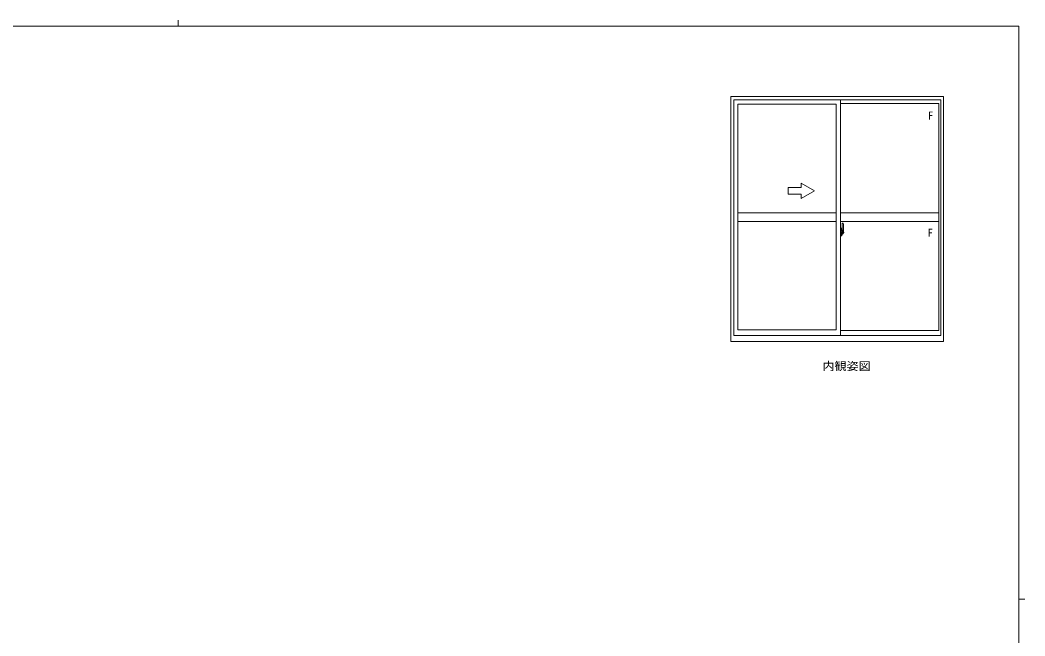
# Model space of a CAD drawing. Units: millimetres on the paper. Extents: x -420 to 373, y -297 to 267.
# Drawn here: x -105.1 to 355.1, y -14.9 to 267.2 of the extents above; entities that cross this region are included whole.
import ezdxf
from ezdxf.enums import TextEntityAlignment as Align

# ---------------------------------------------------------------- set-up
doc = ezdxf.new("R2010")
doc.units = ezdxf.units.MM
doc.linetypes.add('CHAIN2', pattern=[12, 9, -1, 1, -1])
doc.layers.add('0-1_YKK_ZWAK', color=7, linetype='Continuous', lineweight=9)
doc.layers.add('0-5_YKK_A1', color=4, linetype='Continuous', lineweight=9)
doc.layers.add('0-2_USER1', color=3, linetype='Continuous')
doc.styles.add('ＭＳ ゴシック', font='')
doc.styles.get('ＭＳ ゴシック').set_extended_font_data('MS Gothic')

msp = doc.modelspace()

# ---------------------------------------------------------------- linework, layer by layer
at = {"layer": '0-1_YKK_ZWAK'}
for p, q in [((-32.686, 267.2), (-32.686, 264.4)), ((352.3, 264.4), (-417.7, 264.4)), ((352.3, 264.4), (352.3, -260.6)), ((352.3, 1.9), (355.1, 1.9))]:
    msp.add_line(p, q, dxfattribs=at)
at = {"layer": '0-5_YKK_A1'}
for p, q in [((220.494, 120.007), (220.494, 232.207)), ((220.494, 232.207), (317.794, 232.207)), ((221.744, 122.757), (221.744, 230.707)), ((221.744, 230.707), (316.544, 230.707)), ((270.694, 122.757), (270.694, 230.707)), ((316.544, 230.707), (316.544, 122.757)), ((317.794, 232.207), (317.794, 120.007)), ((223.694, 125.257), (223.694, 228.657)), ((223.694, 228.657), (268.694, 228.657)), ((268.694, 125.257), (268.694, 228.657)), ((270.694, 228.957), (315.694, 228.957)), ((315.694, 228.957), (315.694, 124.957)), ((258.694, 188.957), (252.694, 192.421)), ((252.694, 190.457), (252.694, 192.421)), ((258.694, 188.957), (252.694, 185.493)), ((252.694, 185.493), (252.694, 187.457)), ((268.694, 178.957), (223.694, 178.957)), ((268.694, 174.957), (223.694, 174.957)), ((270.694, 178.957), (315.694, 178.957)), ((270.694, 174.957), (315.694, 174.957)), ((271.119, 171.867), (270.694, 171.882)), ((270.694, 171.882), (270.694, 168.382)), ((270.694, 170.27), (270.709, 170.27)), ((270.709, 170.491), (270.709, 169.423)), ((270.709, 170.491), (270.709, 170.486)), ((270.724, 170.506), (271.184, 170.49)), ((270.829, 170.622), (270.829, 170.552)), ((270.854, 170.647), (271.014, 170.647)), ((271.014, 170.527), (270.854, 170.527)), ((271.039, 170.622), (271.039, 170.552)), ((271.119, 171.867), (271.119, 170.882)), ((271.119, 171.837), (271.119, 170.882)), ((271.144, 171.837), (271.119, 171.837)), ((271.119, 170.882), (271.245, 170.878)), ((271.119, 170.882), (271.244, 170.882)), ((271.144, 171.862), (271.144, 170.907)), ((271.144, 171.862), (271.219, 171.862)), ((271.144, 170.907), (271.269, 170.907)), ((271.209, 170.466), (271.209, 169.449)), ((271.221, 170.466), (271.221, 169.798)), ((271.244, 170.882), (271.244, 170.907)), ((271.269, 171.812), (271.269, 170.907)), ((271.269, 170.54), (271.269, 170.853)), ((271.369, 170.705), (271.269, 170.707)), ((271.394, 174.106), (271.394, 170.847)), ((271.394, 170.887), (271.394, 170.328)), ((271.394, 170.847), (271.409, 170.847)), ((271.394, 170.328), (271.394, 170.68)), ((271.394, 170.389), (271.394, 170.624)), ((271.394, 170.431), (271.469, 170.431)), ((271.409, 170.847), (271.409, 170.55)), ((271.409, 170.55), (271.584, 170.55)), ((271.853, 174.116), (271.42, 174.131)), ((271.469, 170.722), (271.469, 170.772)), ((271.469, 170.55), (271.469, 170.328)), ((271.506, 170.999), (271.894, 170.999)), ((271.869, 170.927), (271.506, 170.927)), ((271.569, 170.105), (271.569, 170.303)), ((271.584, 170.55), (271.584, 169.732)), ((271.869, 169.947), (271.869, 170.927)), ((271.894, 169.94), (271.894, 170.999)), ((272.094, 171.862), (272.094, 169.645)), ((270.694, 169.945), (270.709, 169.945)), ((271.184, 169.424), (270.724, 169.408)), ((270.744, 169.532), (270.744, 169.475)), ((270.769, 169.557), (271.119, 169.557)), ((271.119, 169.45), (270.769, 169.45)), ((271.119, 169.382), (271.245, 169.386)), ((271.119, 168.427), (271.119, 169.382)), ((271.119, 169.382), (271.244, 169.382)), ((271.144, 168.427), (271.119, 168.427)), ((271.144, 169.532), (271.144, 169.475)), ((271.144, 168.402), (271.144, 169.357)), ((271.144, 169.357), (271.269, 169.357)), ((271.144, 168.402), (271.219, 168.402)), ((271.244, 169.382), (271.244, 169.357)), ((271.269, 169.411), (271.269, 169.724)), ((271.269, 169.557), (271.369, 169.559)), ((271.269, 168.452), (271.269, 169.357)), ((271.299, 170.105), (271.469, 170.105)), ((271.394, 169.584), (271.394, 170.105)), ((271.394, 170.105), (271.394, 169.306)), ((271.469, 170.104), (271.469, 170.105)), ((271.469, 170.104), (271.469, 169.306)), ((271.569, 170.104), (271.469, 170.104)), ((271.469, 170.03), (271.469, 170.104)), ((271.569, 170.03), (271.469, 170.03)), ((271.469, 169.984), (271.469, 170.03)), ((271.569, 169.984), (271.469, 169.984)), ((271.469, 169.791), (271.469, 169.984)), ((271.469, 169.961), (271.469, 169.691)), ((271.569, 169.791), (271.469, 169.791)), ((271.469, 169.736), (271.469, 169.791)), ((271.569, 169.736), (271.469, 169.736)), ((271.469, 169.732), (271.469, 169.736)), ((271.469, 169.732), (271.469, 169.601)), ((271.469, 169.691), (271.481, 169.691)), ((271.469, 169.601), (271.469, 169.589)), ((271.469, 169.589), (271.469, 169.537)), ((271.669, 169.269), (271.506, 169.269)), ((271.506, 169.194), (271.694, 169.194)), ((271.804, 169.496), (271.515, 169.496)), ((271.569, 170.218), (271.584, 170.218)), ((271.569, 170.104), (271.569, 170.105)), ((271.569, 170.03), (271.569, 170.104)), ((271.569, 169.984), (271.569, 170.03)), ((271.569, 169.791), (271.569, 169.984)), ((271.569, 169.736), (271.569, 169.791)), ((271.569, 169.732), (271.569, 169.736)), ((271.804, 169.642), (271.569, 169.642)), ((271.584, 169.767), (271.624, 169.767)), ((271.624, 169.767), (271.624, 169.732)), ((271.624, 169.76), (271.839, 169.76)), ((271.694, 169.244), (271.694, 169.194)), ((271.804, 169.691), (271.839, 169.691)), ((271.804, 169.512), (271.804, 169.642)), ((271.804, 169.496), (271.804, 169.512)), ((271.839, 169.76), (271.839, 169.588)), ((272.046, 169.595), (271.839, 169.588)), ((271.893, 169.89), (271.894, 169.937)), ((271.893, 169.9), (271.894, 169.937)), ((271.894, 169.937), (271.894, 169.94)), ((268.694, 125.257), (223.694, 125.257)), ((315.694, 124.957), (270.694, 124.957)), ((317.794, 120.007), (220.494, 120.007)), ((316.544, 122.757), (221.744, 122.757))]:
    msp.add_line(p, q, dxfattribs=at)
at = {"layer": '0-5_YKK_A1', "linetype": 'CHAIN2'}
msp.add_line((272.266, 169.957), (270.529, 169.957), dxfattribs=at)
at = {"layer": '0-5_YKK_A1'}
for points in [[(252.694, 190.457), (246.694, 190.457), (246.694, 187.457), (252.694, 187.457)], [(270.709, 170.491), (270.711, 170.499), (270.717, 170.504), (270.724, 170.506)], [(271.207, 170.474), (271.209, 170.47), (271.209, 170.466)], [(271.221, 170.466), (271.221, 170.466), (271.23, 170.468), (271.24, 170.473), (271.252, 170.486), (271.265, 170.512), (271.269, 170.54)], [(271.469, 170.328), (271.299, 170.328), (271.299, 170.13)], [(271.469, 170.889), (271.469, 170.55), (271.469, 170.328)], [(271.469, 170.328), (271.519, 170.324), (271.556, 170.315), (271.569, 170.303)], [(271.119, 169.382), (271.119, 168.397), (270.694, 168.382)], [(270.724, 169.408), (270.717, 169.41), (270.711, 169.415), (270.709, 169.423)], [(271.209, 169.449), (271.209, 169.444), (271.207, 169.44)], [(271.269, 169.724), (271.269, 169.733), (271.261, 169.761), (271.254, 169.774), (271.245, 169.786), (271.237, 169.793), (271.226, 169.797), (271.221, 169.798)], [(271.469, 170.13), (271.299, 170.13), (271.299, 170.105)], [(271.469, 170.13), (271.519, 170.126), (271.556, 170.117), (271.569, 170.105)], [(271.804, 169.642), (271.804, 169.732), (271.569, 169.732), (271.469, 169.732)], [(271.472, 169.521), (271.47, 169.529), (271.469, 169.537)], [(271.472, 169.521), (271.475, 169.515), (271.48, 169.51), (271.491, 169.502), (271.506, 169.497), (271.523, 169.497), (271.534, 169.499), (271.545, 169.502), (271.569, 169.512), (271.569, 169.512)], [(271.694, 169.194), (271.716, 169.224), (271.726, 169.241)]]:
    msp.add_lwpolyline(points, dxfattribs=at)
for centre, radius, start, end in [((270.854, 170.622), 0.025, 90, 180), ((270.854, 170.552), 0.025, 180, 270), ((271.014, 170.622), 0.025, 0, 90), ((271.014, 170.552), 0.025, 270, 0), ((271.184, 170.465), 0.0254, 22.09753, 91.00793), ((271.219, 171.812), 0.05, 0, 90), ((271.244, 170.853), 0.025, 0, 88), ((271.369, 170.68), 0.025, 0, 88.99998), ((271.506, 170.887), 0.113, 90, 180), ((271.419, 174.106), 0.025, 88, 180), ((271.506, 170.889), 0.0375, 90, 180), ((271.852, 174.066), 0.05, 9.79346, 88), ((271.869, 170.952), 0.025, 270, 0), ((258.844, 171.821), 13.25, 0.17856, 9.79346), ((270.769, 169.532), 0.025, 90, 180), ((270.769, 169.475), 0.025, 180, 270), ((271.119, 169.532), 0.025, 0, 90), ((271.119, 169.475), 0.025, 270, 0), ((271.184, 169.45), 0.0256, 269.33273, 337.56177), ((271.219, 168.452), 0.05, 270, 0), ((271.244, 169.411), 0.025, 271.99998, 0), ((271.369, 169.584), 0.025, 270.99997, 0), ((271.506, 169.306), 0.113, 180, 270), ((271.506, 169.306), 0.0375, 180, 270), ((271.564, 169.737), 0.095, 183.2594, 273.08768), ((270.983, 169.82), 0.88, 321.17381, 347.94702), ((271.669, 169.244), 0.025, 0, 90), ((270.945, 169.801), 0.933, 323.36708, 346.8425), ((270.586, 169.879), 1.307, 330.76877, 347.14854), ((270.983, 169.82), 0.88, 347.94702, 350.0179), ((270.397, 169.907), 1.472, 350.6691, 1.57924), ((270.945, 169.801), 0.933, 346.8425, 351.37085), ((270.586, 169.879), 1.307, 347.14854, 0.46379), ((270.417, 169.938), 1.476, 349.18681, 0.08105), ((272.044, 169.645), 0.05, 272, 0)]:
    msp.add_arc(centre, radius, start, end, dxfattribs=at)

# ---------------------------------------------------------------- texts
at = {"layer": '0-2_USER1', "style": 'ＭＳ ゴシック', "width": 1.1}
msp.add_text('内観姿図', height=3.666, dxfattribs=at).set_placement((262.42, 105.718), align=Align.BOTTOM_LEFT)
at = {"layer": '0-5_YKK_A1', "color": 3, "style": 'ＭＳ ゴシック'}
for p in [(310.661, 220.549), (310.538, 166.849)]:
    msp.add_text('F', height=3.666, dxfattribs=at).set_placement(p, align=Align.BOTTOM_LEFT)

doc.saveas('drawing.dxf')
